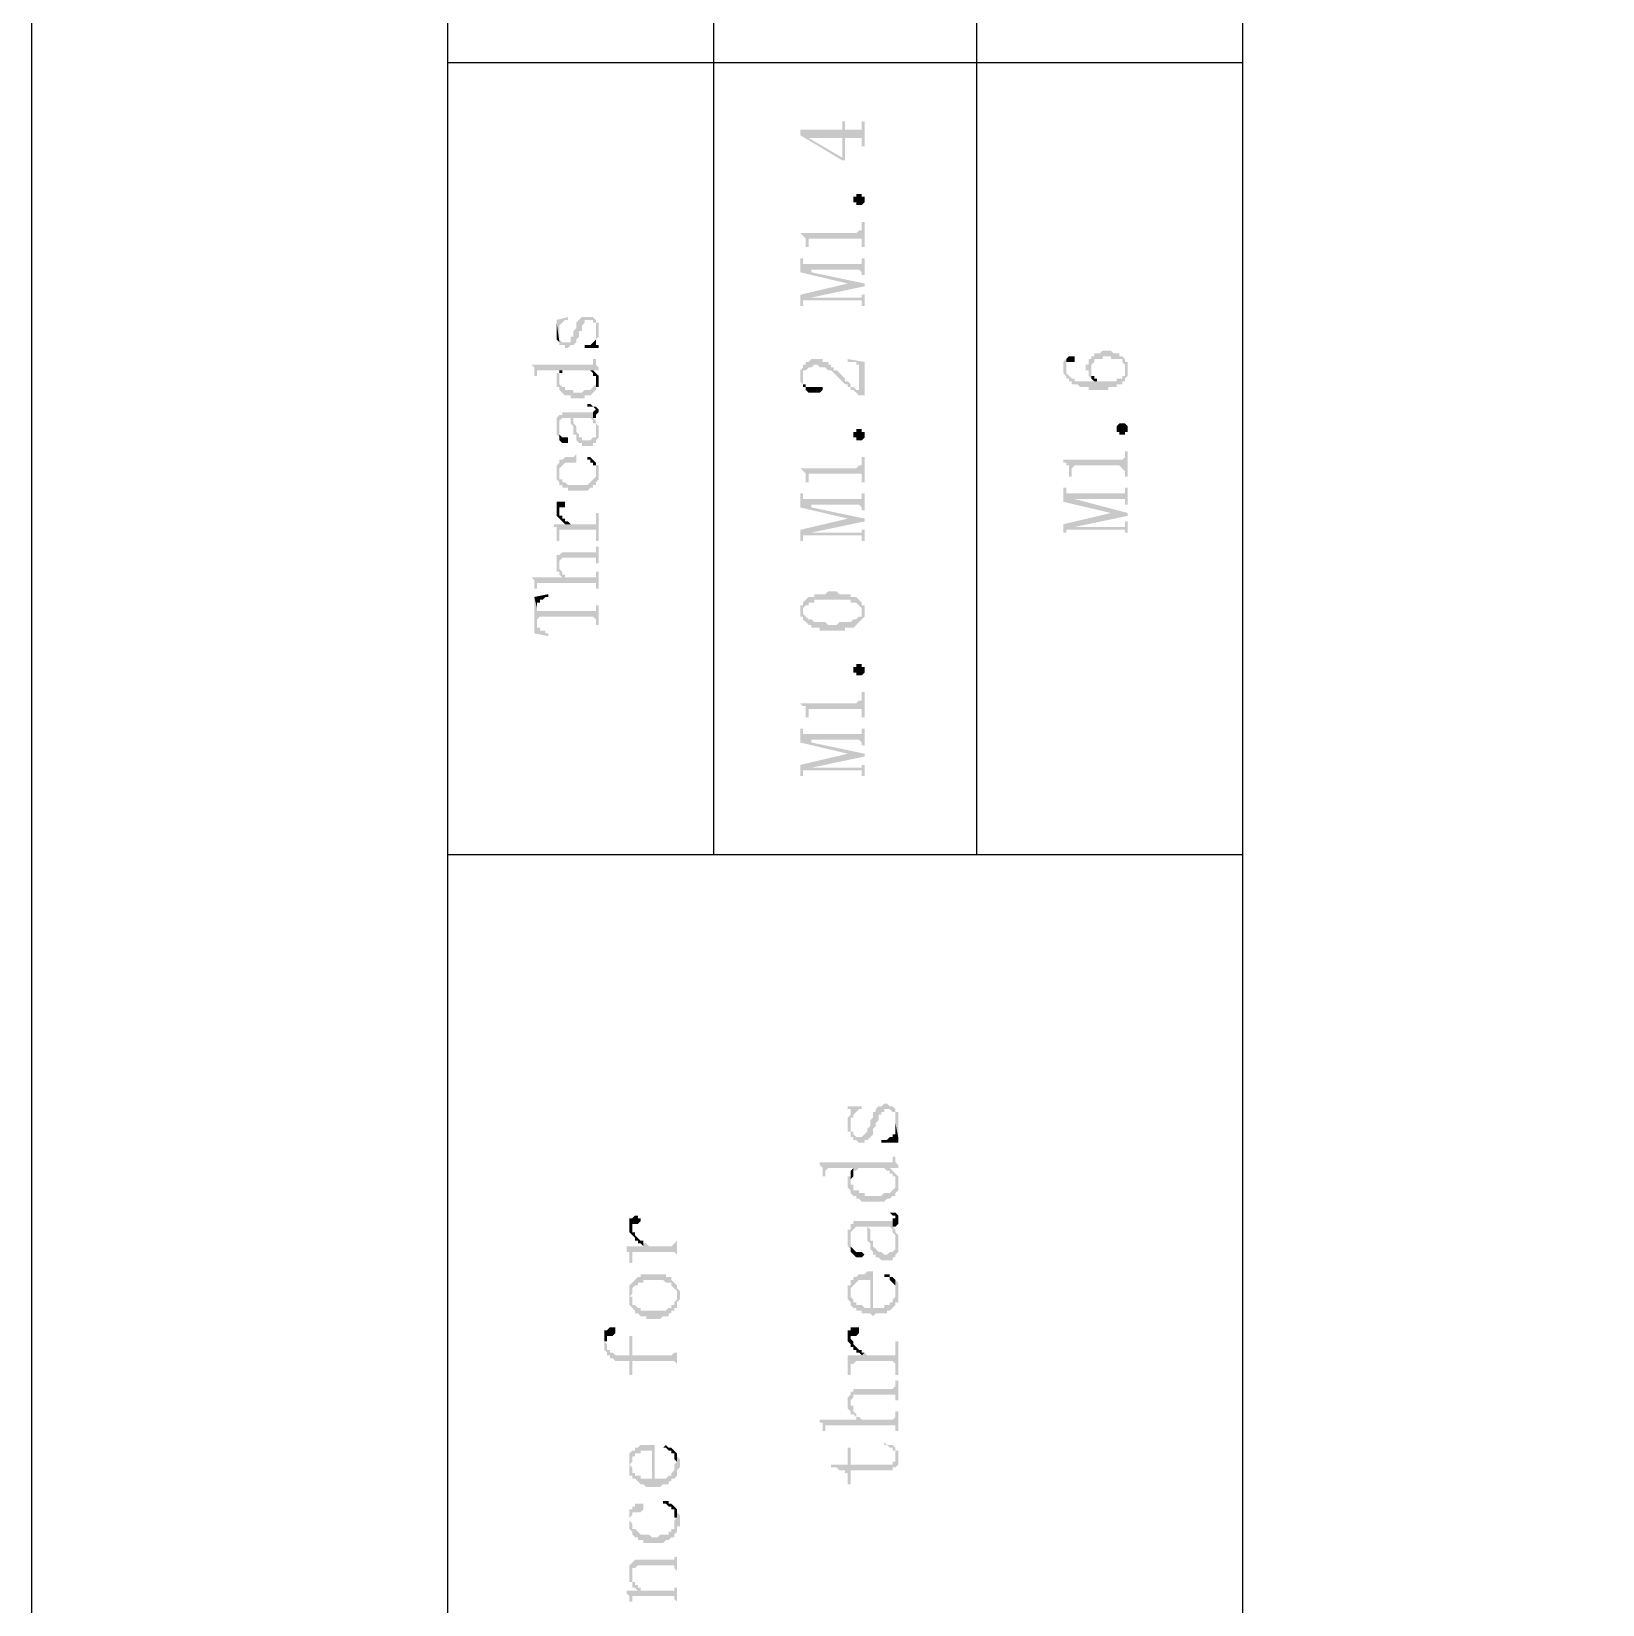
# Model space of a CAD drawing. Header units: millimetres. Extents: x 1167 to 2269, y 1197 to 1555.
# Drawn here: x 1849.13 to 1874.46, y 1393.71 to 1419.08 of the extents above; entities that cross this region are included whole.
import ezdxf

# ---------------------------------------------------------------- set-up
doc = ezdxf.new("R2010")
doc.units = ezdxf.units.MM

msp = doc.modelspace()

# ---------------------------------------------------------------- hatches: boundary and pattern name
at = {"transparency": 33554559}
for points in [[(1861.52622, 1417.49933), (1861.52622, 1417.40906), (1862.2032, 1417.00287), (1862.24834, 1417.00287), (1862.24834, 1417.36393), (1862.51913, 1417.36393), (1862.51913, 1417.22853), (1862.56426, 1417.22853), (1862.56426, 1417.63472), (1862.51913, 1417.63472), (1862.51913, 1417.54446), (1862.51913, 1417.49933), (1862.24834, 1417.49933), (1862.24834, 1417.63472), (1862.2032, 1417.63472), (1862.2032, 1417.048), (1861.66162, 1417.36393), (1861.66162, 1417.36393)], [(1861.52622, 1417.49933), (1861.66162, 1417.36393), (1862.2032, 1417.36393), (1862.2032, 1417.048), (1862.2032, 1417.49933)], [(1862.56426, 1416.37102), (1862.56426, 1416.32589), (1862.56426, 1416.32589), (1862.51913, 1416.28076), (1862.42887, 1416.28076), (1862.42887, 1416.32589), (1862.38373, 1416.32589), (1862.38373, 1416.37102), (1862.38373, 1416.41615), (1862.42887, 1416.41615), (1862.42887, 1416.46129), (1862.51913, 1416.46129), (1862.51913, 1416.41615), (1862.56426, 1416.41615), (1862.56426, 1416.37102)], [(1861.52622, 1415.82944), (1861.52622, 1415.82944), (1861.57135, 1415.7843), (1861.57135, 1415.7843), (1861.61649, 1415.73917), (1861.61649, 1415.69404), (1861.61649, 1415.60377), (1861.66162, 1415.60377), (1861.66162, 1415.73917), (1862.51913, 1415.73917), (1862.51913, 1415.69404), (1862.51913, 1415.60377), (1862.56426, 1415.60377), (1862.56426, 1416.00996), (1862.51913, 1416.00996), (1862.51913, 1415.9197), (1862.51913, 1415.87457), (1862.474, 1415.87457), (1862.42887, 1415.82944)], [(1861.52622, 1415.42325), (1861.52622, 1415.19759), (1862.29347, 1415.01706), (1862.29347, 1415.01706), (1862.56426, 1414.97192), (1862.56426, 1415.01706), (1861.70675, 1415.19759), (1861.70675, 1415.24272), (1861.61649, 1415.33298), (1861.57135, 1415.33298), (1861.57135, 1415.42325)], [(1861.61649, 1415.33298), (1861.70675, 1415.24272), (1862.474, 1415.24272), (1862.51913, 1415.19759), (1862.51913, 1415.15245), (1862.56426, 1415.15245), (1862.56426, 1415.42325), (1862.51913, 1415.42325), (1862.51913, 1415.37811), (1862.51913, 1415.33298), (1862.474, 1415.33298)], [(1861.52622, 1414.83653), (1861.52622, 1414.656), (1861.57135, 1414.656), (1861.57135, 1414.70113), (1861.57135, 1414.74626), (1861.61649, 1414.74626), (1861.70675, 1414.7914), (1862.56426, 1414.97192), (1862.29347, 1415.01706)], [(1861.61649, 1414.74626), (1862.51913, 1414.74626), (1862.51913, 1414.656), (1862.56426, 1414.656), (1862.56426, 1414.83653), (1862.51913, 1414.83653), (1862.51913, 1414.7914), (1861.70675, 1414.7914)], [(1857.59972, 1414.43034), (1857.59972, 1414.38521), (1857.64486, 1414.06928), (1857.64486, 1414.24981), (1857.64486, 1414.29494), (1857.64486, 1414.34007), (1857.68999, 1414.38521), (1857.68999, 1414.38521), (1857.73512, 1414.43034), (1857.78025, 1414.43034), (1857.78025, 1414.47547)], [(1857.64486, 1414.06928), (1857.64486, 1414.02415), (1857.73512, 1414.02415), (1857.73512, 1413.97902), (1857.78025, 1413.97902), (1857.82538, 1414.02415), (1857.87052, 1414.02415), (1857.91565, 1414.06928), (1857.91565, 1414.11441), (1857.91565, 1414.11441), (1857.96078, 1414.15955), (1857.96078, 1414.20468), (1857.96078, 1414.24981), (1858.00591, 1414.24981), (1858.00591, 1414.34007), (1858.00591, 1414.34007), (1858.05104, 1414.38521), (1858.05104, 1414.43034), (1858.18644, 1414.43034), (1858.18644, 1414.38521), (1858.23157, 1414.38521), (1858.23157, 1414.34007), (1858.23157, 1414.06928), (1858.23157, 1414.11441), (1858.27671, 1414.15955), (1858.27671, 1414.24981), (1858.27671, 1414.38521), (1858.23157, 1414.38521), (1858.23157, 1414.43034), (1858.23157, 1414.43034), (1858.18644, 1414.47547), (1858.00591, 1414.47547), (1857.96078, 1414.43034), (1857.96078, 1414.43034), (1857.91565, 1414.38521), (1857.91565, 1414.34007), (1857.91565, 1414.29494), (1857.87052, 1414.24981), (1857.87052, 1414.20468), (1857.87052, 1414.15955), (1857.82538, 1414.15955), (1857.82538, 1414.06928), (1857.68999, 1414.06928), (1857.64486, 1414.11441), (1857.64486, 1414.15955), (1857.64486, 1414.24981)], [(1857.59972, 1414.24981), (1857.59972, 1414.15955), (1857.59972, 1414.11441), (1857.64486, 1414.06928), (1857.59972, 1414.38521), (1857.59972, 1414.34007)], [(1858.05104, 1414.02415), (1858.05104, 1413.97902), (1858.27671, 1413.97902), (1858.27671, 1414.02415), (1858.23157, 1414.02415), (1858.23157, 1414.24981), (1858.23157, 1414.20468), (1858.23157, 1414.11441), (1858.23157, 1414.11441), (1858.18644, 1414.06928), (1858.18644, 1414.06928), (1858.14131, 1414.02415), (1858.09618, 1414.02415)], [(1857.19353, 1413.70822), (1857.19353, 1413.70822), (1857.23867, 1413.66309), (1857.23867, 1413.61796), (1857.23867, 1413.52769), (1857.2838, 1413.52769), (1857.2838, 1413.61796), (1857.68999, 1413.61796), (1857.68999, 1413.57283), (1857.68999, 1413.61796), (1858.27671, 1413.61796), (1858.27671, 1413.66309), (1858.27671, 1413.66309), (1858.23157, 1413.70822), (1858.23157, 1413.75336), (1858.23157, 1413.79849), (1858.18644, 1413.79849), (1858.18644, 1413.75336), (1858.18644, 1413.70822), (1858.14131, 1413.70822)], [(1861.52622, 1413.52769), (1861.52622, 1413.48256), (1861.52622, 1413.43743), (1861.57135, 1413.3923), (1861.57135, 1413.52769), (1861.57135, 1413.61796), (1861.61649, 1413.61796), (1861.66162, 1413.66309), (1861.70675, 1413.66309), (1861.75188, 1413.70822), (1861.79702, 1413.70822), (1861.84215, 1413.66309), (1861.93241, 1413.66309), (1861.97754, 1413.61796), (1862.02268, 1413.61796), (1862.06781, 1413.57283), (1862.06781, 1413.57283), (1862.11294, 1413.52769), (1862.11294, 1413.52769), (1862.15807, 1413.48256), (1862.15807, 1413.48256), (1862.2032, 1413.43743), (1862.2032, 1413.43743), (1862.24834, 1413.3923), (1862.29347, 1413.3923), (1862.29347, 1413.34717), (1862.3386, 1413.34717), (1862.3386, 1413.30203), (1862.38373, 1413.30203), (1862.42887, 1413.2569), (1862.42887, 1413.2569), (1862.474, 1413.21177), (1862.474, 1413.30203), (1862.42887, 1413.30203), (1862.38373, 1413.34717), (1862.3386, 1413.34717), (1862.3386, 1413.3923), (1862.3386, 1413.3923), (1862.29347, 1413.43743), (1862.24834, 1413.43743), (1862.24834, 1413.48256), (1862.24834, 1413.48256), (1862.2032, 1413.52769), (1862.2032, 1413.52769), (1862.15807, 1413.57283), (1862.15807, 1413.57283), (1862.11294, 1413.61796), (1862.06781, 1413.61796), (1862.06781, 1413.66309), (1862.02268, 1413.66309), (1862.02268, 1413.70822), (1861.97754, 1413.70822), (1861.97754, 1413.75336), (1861.88728, 1413.75336), (1861.88728, 1413.79849), (1861.70675, 1413.79849), (1861.66162, 1413.75336), (1861.61649, 1413.75336), (1861.61649, 1413.70822), (1861.57135, 1413.70822), (1861.57135, 1413.66309), (1861.57135, 1413.66309), (1861.52622, 1413.61796), (1861.52622, 1413.57283), (1861.52622, 1413.57283)], [(1862.29347, 1413.79849), (1862.29347, 1413.75336), (1862.42887, 1413.75336), (1862.42887, 1413.70822), (1862.474, 1413.70822), (1862.474, 1413.21177), (1862.56426, 1413.21177), (1862.56426, 1413.75336)], [(1865.76865, 1413.66309), (1865.76865, 1413.61796), (1865.76865, 1413.57283), (1865.81378, 1413.52769), (1865.81378, 1413.48256), (1865.85891, 1413.48256), (1865.85891, 1413.43743), (1865.90404, 1413.43743), (1865.90404, 1413.3923), (1865.99431, 1413.3923), (1866.03944, 1413.34717), (1866.17484, 1413.34717), (1866.17484, 1413.30203), (1866.49076, 1413.30203), (1866.49076, 1413.34717), (1866.62616, 1413.34717), (1866.62616, 1413.3923), (1866.71642, 1413.3923), (1866.71642, 1413.43743), (1866.76155, 1413.43743), (1866.76155, 1413.48256), (1866.76155, 1413.61796), (1866.76155, 1413.52769), (1866.71642, 1413.52769), (1866.71642, 1413.48256), (1866.62616, 1413.48256), (1866.62616, 1413.43743), (1865.94918, 1413.43743), (1865.94918, 1413.48256), (1865.90404, 1413.48256), (1865.85891, 1413.52769), (1865.85891, 1413.52769), (1865.81378, 1413.57283), (1865.81378, 1413.61796), (1865.81378, 1413.79849), (1865.76865, 1413.75336), (1865.76865, 1413.70822)], [(1865.81378, 1413.79849), (1865.81378, 1413.66309), (1865.81378, 1413.75336), (1865.94918, 1413.75336), (1865.94918, 1413.84362), (1865.85891, 1413.84362)], [(1866.1297, 1413.66309), (1866.1297, 1413.61796), (1866.17484, 1413.61796), (1866.17484, 1413.52769), (1866.17484, 1413.52769), (1866.21997, 1413.48256), (1866.21997, 1413.66309), (1866.21997, 1413.70822), (1866.21997, 1413.70822), (1866.2651, 1413.75336), (1866.2651, 1413.79849), (1866.4005, 1413.79849), (1866.4005, 1413.84362), (1866.53589, 1413.84362), (1866.53589, 1413.79849), (1866.71642, 1413.79849), (1866.71642, 1413.75336), (1866.71642, 1413.75336), (1866.76155, 1413.70822), (1866.76155, 1413.48256), (1866.80669, 1413.52769), (1866.80669, 1413.61796), (1866.80669, 1413.66309), (1866.80669, 1413.75336), (1866.76155, 1413.75336), (1866.76155, 1413.79849), (1866.76155, 1413.79849), (1866.71642, 1413.84362), (1866.67129, 1413.84362), (1866.67129, 1413.88875), (1866.58103, 1413.88875), (1866.53589, 1413.93388), (1866.4005, 1413.93388), (1866.35536, 1413.88875), (1866.2651, 1413.88875), (1866.2651, 1413.84362), (1866.21997, 1413.84362), (1866.21997, 1413.79849), (1866.17484, 1413.79849), (1866.17484, 1413.75336), (1866.17484, 1413.70822), (1866.1297, 1413.70822)], [(1857.59972, 1413.43743), (1857.59972, 1413.3923), (1857.59972, 1413.34717), (1857.64486, 1413.34717), (1857.64486, 1413.30203), (1857.64486, 1413.30203), (1857.68999, 1413.2569), (1857.68999, 1413.2569), (1857.73512, 1413.21177), (1857.82538, 1413.21177), (1857.82538, 1413.16664), (1858.05104, 1413.16664), (1858.05104, 1413.21177), (1858.14131, 1413.21177), (1858.18644, 1413.2569), (1858.18644, 1413.2569), (1858.23157, 1413.30203), (1858.23157, 1413.43743), (1858.23157, 1413.3923), (1858.23157, 1413.3923), (1858.18644, 1413.34717), (1858.18644, 1413.34717), (1858.14131, 1413.30203), (1858.05104, 1413.30203), (1858.00591, 1413.2569), (1857.87052, 1413.2569), (1857.87052, 1413.30203), (1857.73512, 1413.30203), (1857.73512, 1413.34717), (1857.68999, 1413.34717), (1857.64486, 1413.3923), (1857.64486, 1413.57283), (1857.59972, 1413.57283), (1857.59972, 1413.52769), (1857.59972, 1413.48256)], [(1857.64486, 1413.57283), (1857.64486, 1413.48256), (1857.64486, 1413.57283), (1857.68999, 1413.57283), (1857.68999, 1413.61796), (1857.64486, 1413.61796)], [(1858.14131, 1413.61796), (1858.18644, 1413.57283), (1858.18644, 1413.52769), (1858.23157, 1413.52769), (1858.23157, 1413.30203), (1858.23157, 1413.34717), (1858.27671, 1413.34717), (1858.27671, 1413.3923), (1858.27671, 1413.43743), (1858.27671, 1413.48256), (1858.27671, 1413.52769), (1858.23157, 1413.57283), (1858.23157, 1413.57283), (1858.18644, 1413.61796)], [(1861.57135, 1413.3923), (1861.57135, 1413.34717), (1861.61649, 1413.34717), (1861.61649, 1413.30203), (1861.61649, 1413.30203), (1861.66162, 1413.2569), (1861.84215, 1413.2569), (1861.88728, 1413.30203), (1861.88728, 1413.34717), (1861.61649, 1413.34717), (1861.61649, 1413.3923), (1861.57135, 1413.3923), (1861.57135, 1413.48256), (1861.57135, 1413.48256)], [(1866.21997, 1413.48256), (1866.21997, 1413.48256), (1866.2651, 1413.43743), (1866.31023, 1413.43743), (1866.31023, 1413.48256), (1866.2651, 1413.48256), (1866.2651, 1413.52769), (1866.21997, 1413.52769), (1866.21997, 1413.57283), (1866.21997, 1413.66309)], [(1857.59972, 1412.71532), (1857.59972, 1412.67018), (1857.59972, 1412.57992), (1857.59972, 1412.57992), (1857.64486, 1412.53479), (1857.64486, 1412.71532), (1857.64486, 1412.80558), (1857.64486, 1412.80558), (1857.68999, 1412.85071), (1857.82538, 1412.85071), (1857.82538, 1412.76045), (1857.87052, 1412.71532), (1857.87052, 1412.67018), (1857.87052, 1412.85071), (1858.14131, 1412.85071), (1858.18644, 1412.80558), (1858.18644, 1412.76045), (1858.23157, 1412.76045), (1858.23157, 1412.67018), (1858.23157, 1412.62505), (1858.23157, 1412.80558), (1858.23157, 1412.80558), (1858.18644, 1412.85071), (1858.18644, 1412.94098), (1857.68999, 1412.94098), (1857.68999, 1412.89584), (1857.64486, 1412.89584), (1857.59972, 1412.85071)], [(1858.09618, 1413.07637), (1858.09618, 1413.03124), (1858.18644, 1413.03124), (1858.23157, 1412.98611), (1858.23157, 1412.85071), (1858.23157, 1412.89584), (1858.23157, 1412.89584), (1858.27671, 1412.94098), (1858.27671, 1412.98611), (1858.23157, 1413.03124), (1858.18644, 1413.03124), (1858.14131, 1413.07637)], [(1858.18644, 1412.94098), (1858.18644, 1412.85071), (1858.23157, 1412.85071), (1858.23157, 1412.98611), (1858.23157, 1412.98611)], [(1857.64486, 1412.53479), (1857.64486, 1412.48965), (1857.64486, 1412.48965), (1857.68999, 1412.44452), (1857.78025, 1412.44452), (1857.78025, 1412.48965), (1857.78025, 1412.53479), (1857.68999, 1412.53479), (1857.64486, 1412.57992), (1857.64486, 1412.71532)], [(1857.87052, 1412.67018), (1857.87052, 1412.57992), (1857.91565, 1412.57992), (1857.91565, 1412.53479), (1857.91565, 1412.48965), (1857.91565, 1412.48965), (1857.96078, 1412.44452), (1858.00591, 1412.44452), (1858.00591, 1412.39939), (1858.18644, 1412.39939), (1858.18644, 1412.44452), (1858.23157, 1412.44452), (1858.23157, 1412.48965), (1858.23157, 1412.48965), (1858.27671, 1412.53479), (1858.27671, 1412.62505), (1858.27671, 1412.67018), (1858.27671, 1412.71532), (1858.23157, 1412.76045), (1858.23157, 1412.57992), (1858.23157, 1412.53479), (1858.18644, 1412.53479), (1858.14131, 1412.48965), (1858.00591, 1412.48965), (1858.00591, 1412.53479), (1857.96078, 1412.53479), (1857.96078, 1412.57992), (1857.96078, 1412.57992), (1857.91565, 1412.62505), (1857.91565, 1412.67018), (1857.91565, 1412.71532), (1857.87052, 1412.76045), (1857.87052, 1412.85071)], [(1866.80669, 1412.67018), (1866.80669, 1412.62505), (1866.76155, 1412.62505), (1866.76155, 1412.57992), (1866.67129, 1412.57992), (1866.67129, 1412.62505), (1866.62616, 1412.62505), (1866.62616, 1412.67018), (1866.62616, 1412.71532), (1866.62616, 1412.71532), (1866.67129, 1412.76045), (1866.76155, 1412.76045), (1866.80669, 1412.71532), (1866.80669, 1412.67018)], [(1862.56426, 1412.57992), (1862.56426, 1412.53479), (1862.56426, 1412.53479), (1862.51913, 1412.48965), (1862.42887, 1412.48965), (1862.42887, 1412.53479), (1862.38373, 1412.53479), (1862.38373, 1412.57992), (1862.38373, 1412.62505), (1862.42887, 1412.62505), (1862.42887, 1412.67018), (1862.51913, 1412.67018), (1862.51913, 1412.62505), (1862.56426, 1412.62505), (1862.56426, 1412.57992)], [(1857.59972, 1412.08347), (1857.64486, 1411.9932), (1857.64486, 1412.03833), (1857.64486, 1412.03833), (1857.68999, 1412.08347), (1857.68999, 1412.08347), (1857.73512, 1412.1286), (1857.91565, 1412.1286), (1857.91565, 1411.67728), (1858.09618, 1411.67728), (1858.14131, 1411.72241), (1858.18644, 1411.72241), (1858.18644, 1411.76754), (1858.23157, 1411.76754), (1858.23157, 1411.81267), (1858.23157, 1411.81267), (1858.27671, 1411.8578), (1858.27671, 1411.90294), (1858.27671, 1411.9932), (1858.27671, 1412.03833), (1858.27671, 1412.08347), (1858.23157, 1412.08347), (1858.23157, 1412.1286), (1858.23157, 1411.9932), (1858.23157, 1411.90294), (1858.23157, 1411.90294), (1858.18644, 1411.8578), (1858.18644, 1411.8578), (1858.14131, 1411.81267), (1858.14131, 1411.81267), (1858.09618, 1411.76754), (1857.91565, 1411.76754), (1857.91565, 1412.26399), (1857.91565, 1412.26399), (1857.87052, 1412.21886), (1857.73512, 1412.21886), (1857.68999, 1412.17373), (1857.64486, 1412.17373), (1857.64486, 1412.1286), (1857.64486, 1412.1286)], [(1858.09618, 1412.17373), (1858.14131, 1412.17373), (1858.14131, 1412.1286), (1858.18644, 1412.1286), (1858.18644, 1412.08347), (1858.23157, 1412.08347), (1858.23157, 1412.03833), (1858.23157, 1411.9932), (1858.23157, 1412.1286), (1858.23157, 1412.1286), (1858.18644, 1412.17373), (1858.18644, 1412.17373), (1858.14131, 1412.21886), (1858.09618, 1412.21886)], [(1861.52622, 1412.03833), (1861.52622, 1412.03833), (1861.57135, 1411.9932), (1861.57135, 1411.9932), (1861.61649, 1411.94807), (1861.61649, 1411.90294), (1861.61649, 1411.81267), (1861.66162, 1411.81267), (1861.66162, 1411.94807), (1862.51913, 1411.94807), (1862.51913, 1411.90294), (1862.51913, 1411.81267), (1862.56426, 1411.81267), (1862.56426, 1412.21886), (1862.51913, 1412.21886), (1862.51913, 1412.1286), (1862.51913, 1412.08347), (1862.474, 1412.08347), (1862.42887, 1412.03833)], [(1865.76865, 1412.17373), (1865.76865, 1412.1286), (1865.81378, 1412.1286), (1865.81378, 1412.08347), (1865.85891, 1412.08347), (1865.85891, 1412.03833), (1865.85891, 1411.90294), (1865.90404, 1411.90294), (1865.90404, 1412.03833), (1865.90404, 1412.03833), (1865.94918, 1412.08347), (1866.67129, 1412.08347), (1866.71642, 1412.03833), (1866.71642, 1412.03833), (1866.76155, 1411.9932), (1866.76155, 1411.90294), (1866.80669, 1411.90294), (1866.80669, 1412.30913), (1866.76155, 1412.30913), (1866.76155, 1412.21886), (1866.76155, 1412.21886), (1866.71642, 1412.17373), (1866.67129, 1412.17373)], [(1857.59972, 1411.94807), (1857.59972, 1411.8578), (1857.59972, 1411.8578), (1857.64486, 1411.81267), (1857.64486, 1411.76754), (1857.68999, 1411.76754), (1857.68999, 1411.72241), (1857.78025, 1411.72241), (1857.78025, 1411.67728), (1857.91565, 1411.67728), (1857.91565, 1411.76754), (1857.78025, 1411.76754), (1857.73512, 1411.81267), (1857.68999, 1411.81267), (1857.68999, 1411.8578), (1857.64486, 1411.8578), (1857.64486, 1411.90294), (1857.64486, 1411.9932), (1857.59972, 1412.08347), (1857.59972, 1412.03833), (1857.59972, 1411.9932)], [(1865.76865, 1411.72241), (1865.76865, 1411.49675), (1866.53589, 1411.31622), (1866.53589, 1411.31622), (1866.80669, 1411.27109), (1866.80669, 1411.31622), (1865.94918, 1411.54188), (1865.94918, 1411.54188), (1865.85891, 1411.63214), (1865.81378, 1411.63214), (1865.81378, 1411.67728), (1865.81378, 1411.72241)], [(1865.85891, 1411.63214), (1865.94918, 1411.54188), (1866.76155, 1411.54188), (1866.76155, 1411.49675), (1866.76155, 1411.45161), (1866.80669, 1411.45161), (1866.80669, 1411.72241), (1866.76155, 1411.72241), (1866.76155, 1411.67728), (1866.76155, 1411.63214), (1866.71642, 1411.63214)], [(1857.59972, 1411.40648), (1857.59972, 1411.31622), (1857.59972, 1411.27109), (1857.64486, 1411.22595), (1857.64486, 1411.36135), (1857.64486, 1411.40648), (1857.73512, 1411.40648), (1857.73512, 1411.45161), (1857.73512, 1411.49675), (1857.59972, 1411.49675), (1857.59972, 1411.45161)], [(1861.52622, 1411.63214), (1861.52622, 1411.40648), (1862.29347, 1411.22595), (1862.29347, 1411.22595), (1862.56426, 1411.18082), (1862.56426, 1411.22595), (1861.70675, 1411.40648), (1861.70675, 1411.45161), (1861.61649, 1411.54188), (1861.57135, 1411.54188), (1861.57135, 1411.63214)], [(1861.61649, 1411.54188), (1861.70675, 1411.45161), (1862.474, 1411.45161), (1862.51913, 1411.40648), (1862.51913, 1411.36135), (1862.56426, 1411.36135), (1862.56426, 1411.63214), (1862.51913, 1411.63214), (1862.51913, 1411.58701), (1862.51913, 1411.54188), (1862.474, 1411.54188)], [(1857.55459, 1411.13569), (1857.55459, 1411.09056), (1857.59972, 1411.09056), (1857.59972, 1411.00029), (1857.59972, 1410.95516), (1857.59972, 1410.8649), (1857.64486, 1410.8649), (1857.64486, 1411.00029), (1857.64486, 1411.04543), (1858.23157, 1411.04543), (1858.23157, 1411.00029), (1858.23157, 1410.8649), (1858.27671, 1410.8649), (1858.27671, 1411.31622), (1858.23157, 1411.31622), (1858.23157, 1411.18082), (1858.23157, 1411.13569), (1857.78025, 1411.13569)], [(1857.64486, 1411.22595), (1857.64486, 1411.22595), (1857.68999, 1411.18082), (1857.68999, 1411.18082), (1857.73512, 1411.13569), (1857.82538, 1411.13569), (1857.78025, 1411.18082), (1857.73512, 1411.18082), (1857.73512, 1411.22595), (1857.68999, 1411.22595), (1857.68999, 1411.27109), (1857.64486, 1411.27109), (1857.64486, 1411.31622), (1857.64486, 1411.36135)], [(1861.52622, 1411.04543), (1861.52622, 1410.8649), (1861.57135, 1410.8649), (1861.57135, 1410.91003), (1861.57135, 1410.95516), (1861.61649, 1410.95516), (1861.70675, 1411.00029), (1862.56426, 1411.18082), (1862.29347, 1411.22595)], [(1865.76865, 1411.13569), (1865.76865, 1411.00029), (1865.81378, 1411.00029), (1865.81378, 1411.04543), (1865.85891, 1411.04543), (1865.94918, 1411.09056), (1866.80669, 1411.27109), (1866.53589, 1411.31622)], [(1865.85891, 1411.04543), (1866.76155, 1411.04543), (1866.76155, 1411.00029), (1866.80669, 1411.00029), (1866.80669, 1411.18082), (1866.76155, 1411.18082), (1866.76155, 1411.13569), (1866.76155, 1411.09056), (1865.94918, 1411.09056)], [(1861.61649, 1410.95516), (1862.51913, 1410.95516), (1862.51913, 1410.8649), (1862.56426, 1410.8649), (1862.56426, 1411.04543), (1862.51913, 1411.04543), (1862.51913, 1411.00029), (1861.70675, 1411.00029)], [(1857.64486, 1410.63924), (1857.64486, 1410.50384), (1857.64486, 1410.54897), (1857.68999, 1410.5941), (1858.23157, 1410.5941), (1858.23157, 1410.50384), (1858.27671, 1410.50384), (1858.27671, 1410.77463), (1858.23157, 1410.77463), (1858.23157, 1410.7295), (1858.23157, 1410.68437), (1857.68999, 1410.68437)], [(1857.59972, 1410.50384), (1857.59972, 1410.45871), (1857.59972, 1410.36844), (1857.64486, 1410.36844), (1857.64486, 1410.32331), (1857.64486, 1410.32331), (1857.68999, 1410.27818), (1857.68999, 1410.27818), (1857.73512, 1410.32331), (1857.68999, 1410.32331), (1857.68999, 1410.36844), (1857.68999, 1410.36844), (1857.64486, 1410.41357), (1857.64486, 1410.63924), (1857.59972, 1410.63924), (1857.59972, 1410.54897), (1857.59972, 1410.54897)], [(1857.19353, 1410.27818), (1857.19353, 1410.27818), (1857.23867, 1410.23305), (1857.23867, 1410.18791), (1857.23867, 1410.09765), (1857.2838, 1410.09765), (1857.2838, 1410.14278), (1857.2838, 1410.18791), (1858.23157, 1410.18791), (1858.23157, 1410.09765), (1858.27671, 1410.09765), (1858.27671, 1410.36844), (1858.23157, 1410.36844), (1858.23157, 1410.32331), (1858.23157, 1410.27818), (1857.73512, 1410.27818), (1857.73512, 1410.32331), (1857.68999, 1410.27818)], [(1857.23867, 1409.96225), (1857.2838, 1409.78172), (1857.2838, 1409.87199), (1857.32893, 1409.87199), (1857.32893, 1409.91712), (1857.37406, 1409.91712), (1857.41919, 1409.96225), (1857.46433, 1409.96225), (1857.46433, 1410.00739)], [(1857.23867, 1409.96225), (1857.23867, 1409.37553), (1857.46433, 1409.3304), (1857.46433, 1409.37553), (1857.41919, 1409.37553), (1857.41919, 1409.42067), (1857.32893, 1409.42067), (1857.32893, 1409.4658), (1857.2838, 1409.4658), (1857.2838, 1409.55606), (1857.2838, 1409.78172)], [(1861.52622, 1409.73659), (1861.52622, 1409.64633), (1861.57135, 1409.64633), (1861.57135, 1409.6012), (1861.57135, 1409.73659), (1861.57135, 1409.78172), (1861.57135, 1409.78172), (1861.61649, 1409.82686), (1861.66162, 1409.82686), (1861.66162, 1409.87199), (1861.75188, 1409.87199), (1861.75188, 1409.91712), (1862.3386, 1409.91712), (1862.3386, 1409.87199), (1862.42887, 1409.87199), (1862.474, 1409.82686), (1862.474, 1409.82686), (1862.51913, 1409.78172), (1862.51913, 1409.73659), (1862.51913, 1409.87199), (1862.51913, 1409.87199), (1862.474, 1409.91712), (1862.474, 1409.91712), (1862.42887, 1409.96225), (1862.3386, 1409.96225), (1862.3386, 1410.00739), (1862.15807, 1410.00739), (1862.11294, 1410.05252), (1861.97754, 1410.05252), (1861.93241, 1410.00739), (1861.75188, 1410.00739), (1861.75188, 1409.96225), (1861.66162, 1409.96225), (1861.61649, 1409.91712), (1861.61649, 1409.91712), (1861.57135, 1409.87199), (1861.57135, 1409.82686), (1861.52622, 1409.82686)], [(1857.2838, 1409.78172), (1857.2838, 1409.55606), (1857.2838, 1409.6012), (1857.2838, 1409.6012), (1857.32893, 1409.64633), (1858.18644, 1409.64633), (1858.23157, 1409.6012), (1858.23157, 1409.51093), (1858.27671, 1409.51093), (1858.27671, 1409.82686), (1858.23157, 1409.82686), (1858.23157, 1409.78172), (1858.23157, 1409.73659), (1857.2838, 1409.73659)], [(1861.57135, 1409.6012), (1861.61649, 1409.55606), (1861.61649, 1409.55606), (1861.66162, 1409.51093), (1861.70675, 1409.51093), (1861.70675, 1409.4658), (1861.84215, 1409.4658), (1861.84215, 1409.42067), (1862.24834, 1409.42067), (1862.24834, 1409.4658), (1862.38373, 1409.4658), (1862.42887, 1409.51093), (1862.42887, 1409.51093), (1862.474, 1409.55606), (1862.474, 1409.55606), (1862.51913, 1409.6012), (1862.51913, 1409.6012), (1862.56426, 1409.64633), (1862.56426, 1409.69146), (1862.56426, 1409.73659), (1862.56426, 1409.78172), (1862.56426, 1409.82686), (1862.51913, 1409.82686), (1862.51913, 1409.87199), (1862.51913, 1409.69146), (1862.51913, 1409.64633), (1862.474, 1409.64633), (1862.42887, 1409.6012), (1862.38373, 1409.6012), (1862.3386, 1409.55606), (1862.15807, 1409.55606), (1862.11294, 1409.51093), (1861.97754, 1409.51093), (1861.93241, 1409.55606), (1861.75188, 1409.55606), (1861.70675, 1409.6012), (1861.66162, 1409.6012), (1861.61649, 1409.64633), (1861.61649, 1409.64633), (1861.57135, 1409.69146), (1861.57135, 1409.73659)], [(1862.56426, 1408.78882), (1862.56426, 1408.74368), (1862.56426, 1408.74368), (1862.51913, 1408.69855), (1862.42887, 1408.69855), (1862.42887, 1408.74368), (1862.38373, 1408.74368), (1862.38373, 1408.78882), (1862.38373, 1408.83395), (1862.42887, 1408.83395), (1862.42887, 1408.87908), (1862.51913, 1408.87908), (1862.51913, 1408.83395), (1862.56426, 1408.83395), (1862.56426, 1408.78882)], [(1861.52622, 1408.24723), (1861.52622, 1408.24723), (1861.57135, 1408.2021), (1861.61649, 1408.2021), (1861.61649, 1408.15697), (1861.61649, 1408.11183), (1861.61649, 1408.02157), (1861.66162, 1408.02157), (1861.66162, 1408.15697), (1862.51913, 1408.15697), (1862.51913, 1408.11183), (1862.51913, 1408.02157), (1862.56426, 1408.02157), (1862.56426, 1408.42776), (1862.51913, 1408.42776), (1862.51913, 1408.33749), (1862.51913, 1408.29236), (1862.474, 1408.29236), (1862.42887, 1408.24723)], [(1861.52622, 1407.84104), (1861.52622, 1407.61538), (1862.29347, 1407.43485), (1862.29347, 1407.43485), (1862.56426, 1407.38972), (1862.56426, 1407.43485), (1861.70675, 1407.61538), (1861.70675, 1407.66051), (1861.61649, 1407.75078), (1861.57135, 1407.75078), (1861.57135, 1407.84104)], [(1861.61649, 1407.75078), (1861.70675, 1407.66051), (1862.474, 1407.66051), (1862.51913, 1407.61538), (1862.51913, 1407.57025), (1862.56426, 1407.57025), (1862.56426, 1407.84104), (1862.51913, 1407.84104), (1862.51913, 1407.79591), (1862.51913, 1407.75078), (1862.474, 1407.75078)], [(1861.52622, 1407.25432), (1861.52622, 1407.07379), (1861.57135, 1407.07379), (1861.57135, 1407.11893), (1861.57135, 1407.16406), (1861.61649, 1407.16406), (1861.70675, 1407.20919), (1862.56426, 1407.38972), (1862.29347, 1407.43485)], [(1861.61649, 1407.16406), (1862.51913, 1407.16406), (1862.51913, 1407.07379), (1862.56426, 1407.07379), (1862.56426, 1407.25432), (1862.51913, 1407.25432), (1862.51913, 1407.20919), (1861.70675, 1407.20919)], [(1862.3386, 1401.29688), (1862.3386, 1401.25174), (1862.38373, 1401.25174), (1862.38373, 1401.20661), (1862.42887, 1401.20661), (1862.474, 1401.16148), (1862.56426, 1401.16148), (1862.56426, 1401.20661), (1862.60939, 1401.20661), (1862.65453, 1401.25174), (1862.65453, 1401.25174), (1862.69966, 1401.29688), (1862.69966, 1401.38714), (1862.74479, 1401.43227), (1862.74479, 1401.4774), (1862.78992, 1401.52254), (1862.78992, 1401.6128), (1862.83506, 1401.6128), (1862.83506, 1401.65793), (1862.88019, 1401.65793), (1862.88019, 1401.70307), (1862.97045, 1401.70307), (1863.01558, 1401.65793), (1863.06072, 1401.65793), (1863.06072, 1401.6128), (1863.06072, 1401.4774), (1863.10585, 1401.25174), (1863.10585, 1401.29688), (1863.10585, 1401.38714), (1863.10585, 1401.56767), (1863.10585, 1401.65793), (1863.06072, 1401.65793), (1863.06072, 1401.70307), (1863.06072, 1401.70307), (1863.01558, 1401.7482), (1862.97045, 1401.7482), (1862.92532, 1401.79333), (1862.88019, 1401.79333), (1862.83506, 1401.7482), (1862.78992, 1401.7482), (1862.74479, 1401.70307), (1862.74479, 1401.65793), (1862.69966, 1401.65793), (1862.69966, 1401.56767), (1862.65453, 1401.52254), (1862.65453, 1401.43227), (1862.60939, 1401.38714), (1862.60939, 1401.34201), (1862.56426, 1401.29688), (1862.56426, 1401.29688), (1862.51913, 1401.25174), (1862.42887, 1401.25174), (1862.38373, 1401.29688), (1862.38373, 1401.34201), (1862.3386, 1401.34201), (1862.3386, 1401.4774)], [(1862.29347, 1401.7482), (1862.29347, 1401.70307), (1862.3386, 1401.70307), (1862.3386, 1401.29688), (1862.3386, 1401.4774), (1862.3386, 1401.56767), (1862.38373, 1401.56767), (1862.38373, 1401.6128), (1862.42887, 1401.65793), (1862.42887, 1401.65793), (1862.474, 1401.70307), (1862.51913, 1401.70307), (1862.51913, 1401.7482)], [(1862.29347, 1401.4774), (1862.29347, 1401.34201), (1862.3386, 1401.34201), (1862.3386, 1401.29688), (1862.3386, 1401.65793), (1862.3386, 1401.6128), (1862.29347, 1401.56767)], [(1862.83506, 1401.20661), (1862.83506, 1401.16148), (1863.10585, 1401.16148), (1863.10585, 1401.20661), (1863.10585, 1401.25174), (1863.10585, 1401.25174), (1863.06072, 1401.4774), (1863.06072, 1401.38714), (1863.06072, 1401.29688), (1863.01558, 1401.29688), (1863.01558, 1401.25174), (1862.97045, 1401.25174), (1862.92532, 1401.20661), (1862.88019, 1401.20661)], [(1861.84215, 1400.84555), (1861.84215, 1400.80042), (1861.88728, 1400.75529), (1861.88728, 1400.61989), (1861.93241, 1400.61989), (1861.93241, 1400.71016), (1861.93241, 1400.71016), (1861.97754, 1400.75529), (1862.38373, 1400.75529), (1862.38373, 1400.71016), (1862.42887, 1400.71016), (1862.474, 1400.75529), (1862.88019, 1400.75529), (1862.92532, 1400.71016), (1862.97045, 1400.71016), (1862.97045, 1400.75529), (1863.10585, 1400.75529), (1863.10585, 1400.80042), (1863.06072, 1400.84555), (1863.06072, 1400.93582), (1863.01558, 1400.93582), (1863.01558, 1400.89069), (1863.01558, 1400.84555), (1862.97045, 1400.84555)], [(1862.3386, 1400.66503), (1862.3386, 1400.52963), (1862.3386, 1400.57476), (1862.38373, 1400.61989), (1862.38373, 1400.66503), (1862.38373, 1400.75529), (1862.38373, 1400.75529), (1862.3386, 1400.71016)], [(1862.97045, 1400.71016), (1862.97045, 1400.66503), (1863.01558, 1400.66503), (1863.01558, 1400.61989), (1863.06072, 1400.61989), (1863.06072, 1400.3491), (1863.10585, 1400.39423), (1863.10585, 1400.52963), (1863.10585, 1400.57476), (1863.10585, 1400.61989), (1863.06072, 1400.66503), (1863.06072, 1400.66503), (1863.01558, 1400.71016), (1863.01558, 1400.71016), (1862.97045, 1400.75529)], [(1862.29347, 1400.52963), (1862.29347, 1400.43936), (1862.3386, 1400.39423), (1862.3386, 1400.3491), (1862.38373, 1400.30397), (1862.42887, 1400.30397), (1862.42887, 1400.25884), (1862.474, 1400.25884), (1862.51913, 1400.2137), (1862.88019, 1400.2137), (1862.92532, 1400.25884), (1862.97045, 1400.25884), (1863.01558, 1400.30397), (1863.06072, 1400.30397), (1863.06072, 1400.52963), (1863.06072, 1400.43936), (1863.01558, 1400.39423), (1863.01558, 1400.39423), (1862.97045, 1400.3491), (1862.88019, 1400.3491), (1862.83506, 1400.30397), (1862.56426, 1400.30397), (1862.56426, 1400.3491), (1862.474, 1400.3491), (1862.474, 1400.39423), (1862.38373, 1400.39423), (1862.38373, 1400.4845), (1862.3386, 1400.4845), (1862.3386, 1400.66503), (1862.3386, 1400.61989), (1862.29347, 1400.61989), (1862.29347, 1400.57476)], [(1862.92532, 1400.03318), (1862.97045, 1400.03318), (1863.01558, 1399.98804), (1863.06072, 1399.98804), (1863.06072, 1399.80751), (1863.10585, 1399.85265), (1863.10585, 1399.94291), (1863.10585, 1399.98804), (1863.06072, 1400.03318), (1862.97045, 1400.03318)], [(1858.77316, 1399.80751), (1858.77316, 1399.71725), (1858.77316, 1399.71725), (1858.81829, 1399.67212), (1858.81829, 1399.80751), (1858.81829, 1399.85265), (1858.90856, 1399.85265), (1858.95369, 1399.89778), (1858.95369, 1399.94291), (1858.90856, 1399.94291), (1858.90856, 1399.98804), (1858.86342, 1399.98804), (1858.81829, 1399.94291), (1858.77316, 1399.94291), (1858.77316, 1399.85265)], [(1858.81829, 1399.67212), (1858.81829, 1399.67212), (1858.86342, 1399.62699), (1858.86342, 1399.58185), (1858.90856, 1399.58185), (1858.90856, 1399.53672), (1858.95369, 1399.53672), (1858.99882, 1399.49159), (1858.99882, 1399.58185), (1858.95369, 1399.58185), (1858.90856, 1399.62699), (1858.90856, 1399.62699), (1858.86342, 1399.67212), (1858.86342, 1399.71725), (1858.81829, 1399.71725), (1858.81829, 1399.80751)], [(1862.29347, 1399.62699), (1862.29347, 1399.58185), (1862.29347, 1399.49159), (1862.3386, 1399.44646), (1862.3386, 1399.40132), (1862.3386, 1399.62699), (1862.3386, 1399.71725), (1862.38373, 1399.76238), (1862.38373, 1399.76238), (1862.42887, 1399.80751), (1862.60939, 1399.80751), (1862.60939, 1399.58185), (1862.60939, 1399.80751), (1862.97045, 1399.80751), (1863.01558, 1399.76238), (1863.01558, 1399.71725), (1863.01558, 1399.71725), (1863.06072, 1399.67212), (1863.06072, 1399.62699), (1863.06072, 1399.53672), (1863.06072, 1399.71725), (1863.06072, 1399.76238), (1863.01558, 1399.80751), (1863.01558, 1399.89778), (1862.38373, 1399.89778), (1862.38373, 1399.85265), (1862.3386, 1399.85265), (1862.3386, 1399.76238), (1862.29347, 1399.76238), (1862.29347, 1399.67212)], [(1862.60939, 1399.58185), (1862.65453, 1399.53672), (1862.65453, 1399.44646), (1862.65453, 1399.44646), (1862.69966, 1399.40132), (1862.69966, 1399.35619), (1862.74479, 1399.35619), (1862.74479, 1399.31106), (1862.78992, 1399.31106), (1862.83506, 1399.26593), (1863.01558, 1399.26593), (1863.01558, 1399.31106), (1863.06072, 1399.31106), (1863.06072, 1399.35619), (1863.10585, 1399.40132), (1863.10585, 1399.53672), (1863.10585, 1399.62699), (1863.10585, 1399.67212), (1863.10585, 1399.67212), (1863.06072, 1399.71725), (1863.06072, 1399.44646), (1863.06072, 1399.44646), (1863.01558, 1399.40132), (1862.97045, 1399.40132), (1862.92532, 1399.35619), (1862.88019, 1399.35619), (1862.83506, 1399.40132), (1862.78992, 1399.40132), (1862.74479, 1399.44646), (1862.74479, 1399.44646), (1862.69966, 1399.49159), (1862.69966, 1399.58185), (1862.65453, 1399.58185), (1862.65453, 1399.76238), (1862.60939, 1399.80751)], [(1863.01558, 1399.89778), (1863.01558, 1399.80751), (1863.06072, 1399.80751), (1863.06072, 1399.94291), (1863.01558, 1399.94291)], [(1858.72803, 1399.49159), (1858.72803, 1399.40132), (1858.77316, 1399.40132), (1858.77316, 1399.31106), (1858.77316, 1399.2208), (1858.81829, 1399.2208), (1858.81829, 1399.35619), (1858.81829, 1399.40132), (1859.49527, 1399.40132), (1859.54041, 1399.35619), (1859.54041, 1399.2208), (1859.54041, 1399.71725), (1859.54041, 1399.58185), (1859.54041, 1399.58185), (1859.49527, 1399.53672), (1859.49527, 1399.53672), (1859.45014, 1399.49159), (1859.08908, 1399.49159), (1859.04395, 1399.53672), (1858.99882, 1399.53672), (1858.99882, 1399.49159)], [(1862.3386, 1399.40132), (1862.3386, 1399.40132), (1862.38373, 1399.35619), (1862.38373, 1399.35619), (1862.42887, 1399.31106), (1862.51913, 1399.31106), (1862.56426, 1399.35619), (1862.51913, 1399.40132), (1862.42887, 1399.40132), (1862.38373, 1399.44646), (1862.38373, 1399.44646), (1862.3386, 1399.49159), (1862.3386, 1399.62699)], [(1858.77316, 1398.85974), (1858.77316, 1398.67921), (1858.77316, 1398.67921), (1858.81829, 1398.72434), (1858.81829, 1398.76947), (1858.81829, 1398.81461), (1858.86342, 1398.85974), (1858.90856, 1398.85974), (1858.90856, 1398.90487), (1858.99882, 1398.90487), (1858.99882, 1398.95), (1859.31475, 1398.95), (1859.35988, 1398.90487), (1859.45014, 1398.90487), (1859.45014, 1398.85974), (1859.45014, 1398.85974), (1859.49527, 1398.81461), (1859.49527, 1398.81461), (1859.54041, 1398.76947), (1859.54041, 1398.49868), (1859.54041, 1398.58895), (1859.58554, 1398.63408), (1859.58554, 1398.72434), (1859.58554, 1398.76947), (1859.54041, 1398.81461), (1859.54041, 1398.85974), (1859.54041, 1398.85974), (1859.49527, 1398.90487), (1859.49527, 1398.90487), (1859.45014, 1398.95), (1859.45014, 1398.99514), (1859.35988, 1398.99514), (1859.35988, 1399.04027), (1858.95369, 1399.04027), (1858.95369, 1398.99514), (1858.90856, 1398.99514), (1858.86342, 1398.95), (1858.86342, 1398.95), (1858.81829, 1398.90487), (1858.81829, 1398.90487)], [(1862.3386, 1398.85974), (1862.3386, 1398.76947), (1862.3386, 1398.81461), (1862.3386, 1398.81461), (1862.38373, 1398.85974), (1862.38373, 1398.85974), (1862.42887, 1398.90487), (1862.42887, 1398.90487), (1862.474, 1398.95), (1862.65453, 1398.95), (1862.65453, 1398.40842), (1862.69966, 1398.36328), (1862.69966, 1398.36328), (1862.74479, 1398.40842), (1862.92532, 1398.40842), (1862.92532, 1398.45355), (1862.97045, 1398.45355), (1863.01558, 1398.49868), (1863.01558, 1398.49868), (1863.06072, 1398.54381), (1863.06072, 1398.58895), (1863.10585, 1398.58895), (1863.10585, 1398.76947), (1863.10585, 1398.85974), (1863.10585, 1398.90487), (1863.06072, 1398.95), (1863.06072, 1398.76947), (1863.06072, 1398.67921), (1863.06072, 1398.67921), (1863.01558, 1398.63408), (1863.01558, 1398.58895), (1862.97045, 1398.58895), (1862.97045, 1398.54381), (1862.88019, 1398.54381), (1862.88019, 1398.49868), (1862.69966, 1398.49868), (1862.69966, 1399.0854), (1862.60939, 1399.0854), (1862.56426, 1399.04027), (1862.474, 1399.04027), (1862.42887, 1398.99514), (1862.38373, 1398.99514), (1862.38373, 1398.95), (1862.3386, 1398.95), (1862.3386, 1398.90487)], [(1862.88019, 1399.04027), (1862.88019, 1398.99514), (1862.97045, 1398.99514), (1862.97045, 1398.95), (1863.01558, 1398.90487), (1863.01558, 1398.90487), (1863.06072, 1398.85974), (1863.06072, 1398.76947), (1863.06072, 1398.95), (1863.06072, 1398.95), (1863.01558, 1398.99514), (1862.97045, 1398.99514), (1862.97045, 1399.04027)], [(1858.77316, 1398.67921), (1858.77316, 1398.54381), (1858.77316, 1398.54381), (1858.81829, 1398.49868), (1858.81829, 1398.49868), (1858.86342, 1398.45355), (1858.86342, 1398.40842), (1858.90856, 1398.40842), (1858.95369, 1398.36328), (1859.04395, 1398.36328), (1859.04395, 1398.31815), (1859.26961, 1398.31815), (1859.31475, 1398.36328), (1859.40501, 1398.36328), (1859.40501, 1398.40842), (1859.45014, 1398.40842), (1859.45014, 1398.45355), (1859.49527, 1398.45355), (1859.49527, 1398.49868), (1859.54041, 1398.49868), (1859.54041, 1398.67921), (1859.54041, 1398.63408), (1859.49527, 1398.58895), (1859.49527, 1398.54381), (1859.45014, 1398.54381), (1859.45014, 1398.49868), (1859.40501, 1398.49868), (1859.35988, 1398.45355), (1858.95369, 1398.45355), (1858.95369, 1398.49868), (1858.90856, 1398.49868), (1858.86342, 1398.54381), (1858.81829, 1398.54381), (1858.81829, 1398.67921), (1858.77316, 1398.67921), (1858.77316, 1398.85974), (1858.77316, 1398.81461), (1858.77316, 1398.72434)], [(1862.29347, 1398.72434), (1862.29347, 1398.63408), (1862.3386, 1398.58895), (1862.3386, 1398.54381), (1862.38373, 1398.49868), (1862.42887, 1398.49868), (1862.42887, 1398.45355), (1862.51913, 1398.45355), (1862.51913, 1398.40842), (1862.65453, 1398.40842), (1862.65453, 1398.49868), (1862.56426, 1398.49868), (1862.51913, 1398.54381), (1862.42887, 1398.54381), (1862.42887, 1398.58895), (1862.38373, 1398.58895), (1862.38373, 1398.63408), (1862.38373, 1398.63408), (1862.3386, 1398.67921), (1862.3386, 1398.85974), (1862.29347, 1398.85974), (1862.29347, 1398.76947)], [(1858.36697, 1398.13762), (1858.36697, 1397.9571), (1858.4121, 1397.9571), (1858.4121, 1398.04736), (1858.50237, 1398.04736), (1858.5475, 1398.09249), (1858.5475, 1398.18276), (1858.45723, 1398.18276), (1858.4121, 1398.13762)], [(1858.36697, 1397.9571), (1858.36697, 1397.8217), (1858.36697, 1397.8217), (1858.4121, 1397.77657), (1858.4121, 1397.73143), (1858.45723, 1397.73143), (1858.45723, 1397.6863), (1858.50237, 1397.6863), (1858.5475, 1397.64117), (1858.77316, 1397.64117), (1858.77316, 1397.41551), (1858.81829, 1397.41551), (1858.81829, 1397.64117), (1859.49527, 1397.64117), (1859.54041, 1397.59604), (1859.54041, 1397.46064), (1859.54041, 1398.00223), (1859.54041, 1397.77657), (1859.49527, 1397.77657), (1859.45014, 1397.73143), (1858.81829, 1397.73143), (1858.81829, 1398.04736), (1858.77316, 1398.04736), (1858.77316, 1397.73143), (1858.5475, 1397.73143), (1858.50237, 1397.77657), (1858.45723, 1397.77657), (1858.45723, 1397.8217), (1858.4121, 1397.8217), (1858.4121, 1397.91196), (1858.36697, 1397.9571), (1858.36697, 1398.13762), (1858.36697, 1398.04736), (1858.36697, 1398.00223)], [(1862.29347, 1398.04736), (1862.29347, 1397.9571), (1862.29347, 1397.9571), (1862.3386, 1397.91196), (1862.3386, 1397.86683), (1862.3386, 1398.04736), (1862.42887, 1398.04736), (1862.474, 1398.09249), (1862.474, 1398.13762), (1862.474, 1398.18276), (1862.3386, 1398.18276), (1862.3386, 1398.13762), (1862.29347, 1398.13762), (1862.29347, 1398.09249)], [(1862.3386, 1397.86683), (1862.38373, 1397.86683), (1862.38373, 1397.8217), (1862.42887, 1397.8217), (1862.42887, 1397.77657), (1862.474, 1397.77657), (1862.51913, 1397.73143), (1862.51913, 1397.73143), (1862.56426, 1397.77657), (1862.51913, 1397.77657), (1862.51913, 1397.8217), (1862.474, 1397.8217), (1862.42887, 1397.86683), (1862.42887, 1397.86683), (1862.38373, 1397.91196), (1862.38373, 1397.9571), (1862.3386, 1398.00223), (1862.3386, 1398.00223)], [(1862.29347, 1397.73143), (1862.29347, 1397.6863), (1862.29347, 1397.59604), (1862.29347, 1397.41551), (1862.3386, 1397.41551), (1862.3386, 1397.59604), (1862.38373, 1397.59604), (1862.42887, 1397.64117), (1863.01558, 1397.64117), (1863.06072, 1397.59604), (1863.06072, 1397.41551), (1863.10585, 1397.41551), (1863.10585, 1397.9571), (1863.06072, 1397.9571), (1863.06072, 1397.77657), (1863.06072, 1397.73143), (1862.60939, 1397.73143), (1862.56426, 1397.77657), (1862.51913, 1397.73143)], [(1862.3386, 1397.14472), (1862.3386, 1396.96419), (1862.3386, 1397.00932), (1862.38373, 1397.05445), (1862.38373, 1397.09958), (1863.06072, 1397.09958), (1863.06072, 1397.00932), (1863.10585, 1397.00932), (1863.10585, 1397.32524), (1863.06072, 1397.32524), (1863.06072, 1397.23498), (1863.06072, 1397.23498), (1863.01558, 1397.18985), (1862.38373, 1397.18985), (1862.38373, 1397.14472)], [(1862.29347, 1396.96419), (1862.29347, 1396.87392), (1862.3386, 1396.82879), (1862.3386, 1396.78366), (1862.38373, 1396.78366), (1862.42887, 1396.73853), (1862.42887, 1396.69339), (1862.42887, 1396.78366), (1862.38373, 1396.82879), (1862.38373, 1396.91906), (1862.3386, 1396.91906), (1862.3386, 1397.14472), (1862.3386, 1397.09958), (1862.29347, 1397.05445), (1862.29347, 1397.00932)], [(1861.84215, 1396.69339), (1861.84215, 1396.64826), (1861.88728, 1396.64826), (1861.88728, 1396.60313), (1861.88728, 1396.51287), (1861.93241, 1396.51287), (1861.93241, 1396.558), (1861.93241, 1396.60313), (1863.06072, 1396.60313), (1863.06072, 1396.51287), (1863.10585, 1396.51287), (1863.10585, 1396.82879), (1863.06072, 1396.82879), (1863.06072, 1396.73853), (1863.06072, 1396.73853), (1863.01558, 1396.69339), (1862.51913, 1396.69339), (1862.474, 1396.73853), (1862.42887, 1396.73853), (1862.42887, 1396.69339)], [(1858.77316, 1396.10668), (1858.77316, 1395.97128), (1858.77316, 1395.97128), (1858.81829, 1396.01641), (1858.81829, 1396.10668), (1858.86342, 1396.10668), (1858.86342, 1396.15181), (1858.95369, 1396.15181), (1858.95369, 1396.19694), (1859.13422, 1396.19694), (1859.13422, 1395.61022), (1859.26961, 1395.61022), (1859.31475, 1395.65535), (1859.40501, 1395.65535), (1859.40501, 1395.70049), (1859.45014, 1395.70049), (1859.45014, 1395.74562), (1859.49527, 1395.74562), (1859.54041, 1395.79075), (1859.54041, 1395.83588), (1859.54041, 1395.88102), (1859.58554, 1395.92615), (1859.58554, 1395.97128), (1859.58554, 1396.06154), (1859.58554, 1396.06154), (1859.54041, 1396.10668), (1859.54041, 1396.15181), (1859.54041, 1396.01641), (1859.54041, 1396.01641), (1859.49527, 1395.97128), (1859.49527, 1395.88102), (1859.49527, 1395.88102), (1859.45014, 1395.83588), (1859.45014, 1395.79075), (1859.40501, 1395.79075), (1859.35988, 1395.74562), (1859.17935, 1395.74562), (1859.17935, 1396.2872), (1858.95369, 1396.2872), (1858.90856, 1396.24207), (1858.86342, 1396.24207), (1858.86342, 1396.19694), (1858.81829, 1396.19694), (1858.77316, 1396.15181)], [(1859.31475, 1396.24207), (1859.35988, 1396.24207), (1859.40501, 1396.19694), (1859.45014, 1396.19694), (1859.45014, 1396.15181), (1859.49527, 1396.15181), (1859.49527, 1396.06154), (1859.49527, 1396.06154), (1859.54041, 1396.01641), (1859.54041, 1396.15181), (1859.49527, 1396.19694), (1859.45014, 1396.24207), (1859.40501, 1396.24207), (1859.35988, 1396.2872), (1859.35988, 1396.2872)], [(1862.02268, 1395.97128), (1862.02268, 1395.92615), (1862.11294, 1395.92615), (1862.15807, 1395.88102), (1862.24834, 1395.88102), (1862.24834, 1395.83588), (1862.29347, 1395.83588), (1862.29347, 1395.65535), (1862.3386, 1395.65535), (1862.3386, 1395.88102), (1863.01558, 1395.88102), (1863.01558, 1395.92615), (1863.06072, 1395.92615), (1863.06072, 1396.10668), (1863.06072, 1396.01641), (1863.01558, 1396.01641), (1863.01558, 1395.97128), (1862.3386, 1395.97128), (1862.3386, 1396.24207), (1862.29347, 1396.24207), (1862.29347, 1395.97128)], [(1862.88019, 1396.2872), (1862.92532, 1396.2872), (1862.97045, 1396.24207), (1863.01558, 1396.24207), (1863.01558, 1396.19694), (1863.06072, 1396.19694), (1863.06072, 1395.92615), (1863.10585, 1395.97128), (1863.10585, 1396.06154), (1863.10585, 1396.10668), (1863.10585, 1396.19694), (1863.06072, 1396.19694), (1863.06072, 1396.24207), (1863.06072, 1396.24207), (1863.01558, 1396.2872), (1862.92532, 1396.2872), (1862.88019, 1396.33234)], [(1858.77316, 1395.97128), (1858.77316, 1395.92615), (1858.77316, 1395.79075), (1858.81829, 1395.79075), (1858.81829, 1395.74562), (1858.86342, 1395.74562), (1858.90856, 1395.70049), (1858.90856, 1395.70049), (1858.95369, 1395.65535), (1858.99882, 1395.65535), (1859.04395, 1395.61022), (1859.13422, 1395.61022), (1859.13422, 1395.74562), (1858.95369, 1395.74562), (1858.95369, 1395.79075), (1858.86342, 1395.79075), (1858.86342, 1395.83588), (1858.81829, 1395.83588), (1858.81829, 1395.92615), (1858.81829, 1395.92615), (1858.77316, 1395.97128), (1858.77316, 1396.10668), (1858.77316, 1396.06154), (1858.77316, 1396.01641)], [(1858.77316, 1395.06864), (1858.77316, 1394.93324), (1858.77316, 1395.11377), (1858.81829, 1395.1589), (1858.81829, 1395.20403), (1858.95369, 1395.20403), (1858.99882, 1395.24916), (1858.99882, 1395.2943), (1858.99882, 1395.33943), (1858.86342, 1395.33943), (1858.86342, 1395.2943), (1858.81829, 1395.2943), (1858.81829, 1395.24916), (1858.77316, 1395.24916), (1858.77316, 1395.11377)], [(1858.77316, 1394.93324), (1858.81829, 1394.88811), (1858.81829, 1394.84298), (1858.81829, 1394.84298), (1858.86342, 1394.79784), (1858.90856, 1394.79784), (1858.90856, 1394.75271), (1858.99882, 1394.75271), (1858.99882, 1394.70758), (1859.31475, 1394.70758), (1859.35988, 1394.75271), (1859.40501, 1394.75271), (1859.45014, 1394.79784), (1859.49527, 1394.79784), (1859.49527, 1394.84298), (1859.54041, 1394.88811), (1859.54041, 1394.97837), (1859.58554, 1394.97837), (1859.58554, 1395.11377), (1859.58554, 1395.1589), (1859.54041, 1395.20403), (1859.54041, 1395.24916), (1859.54041, 1395.11377), (1859.54041, 1395.11377), (1859.49527, 1395.06864), (1859.49527, 1394.93324), (1859.45014, 1394.93324), (1859.45014, 1394.88811), (1859.40501, 1394.88811), (1859.40501, 1394.84298), (1859.26961, 1394.84298), (1859.22448, 1394.79784), (1859.13422, 1394.79784), (1859.08908, 1394.84298), (1858.95369, 1394.84298), (1858.90856, 1394.88811), (1858.90856, 1394.88811), (1858.86342, 1394.93324), (1858.81829, 1394.93324), (1858.81829, 1395.0235), (1858.81829, 1395.0235), (1858.77316, 1395.06864)], [(1859.31475, 1395.33943), (1859.35988, 1395.33943), (1859.40501, 1395.2943), (1859.45014, 1395.2943), (1859.45014, 1395.24916), (1859.49527, 1395.24916), (1859.49527, 1395.11377), (1859.54041, 1395.11377), (1859.54041, 1395.24916), (1859.49527, 1395.2943), (1859.49527, 1395.2943), (1859.45014, 1395.33943), (1859.40501, 1395.33943), (1859.40501, 1395.38456), (1859.31475, 1395.38456)], [(1858.81829, 1394.39165), (1858.81829, 1394.21112), (1858.81829, 1394.30139), (1858.86342, 1394.30139), (1858.90856, 1394.34652), (1859.49527, 1394.34652), (1859.49527, 1394.30139), (1859.54041, 1394.25626), (1859.54041, 1394.52705), (1859.54041, 1394.48192), (1859.49527, 1394.48192), (1859.49527, 1394.43679), (1858.86342, 1394.43679), (1858.81829, 1394.39165)], [(1858.77316, 1394.21112), (1858.77316, 1394.12086), (1858.77316, 1394.07573), (1858.81829, 1394.07573), (1858.81829, 1393.98546), (1858.86342, 1393.98546), (1858.90856, 1393.94033), (1858.90856, 1394.0306), (1858.86342, 1394.0306), (1858.86342, 1394.07573), (1858.81829, 1394.07573), (1858.81829, 1394.39165), (1858.77316, 1394.34652), (1858.77316, 1394.30139), (1858.77316, 1394.25626)], [(1858.72803, 1393.94033), (1858.72803, 1393.8952), (1858.77316, 1393.85007), (1858.77316, 1393.7598), (1858.81829, 1393.7598), (1858.81829, 1393.85007), (1859.49527, 1393.85007), (1859.49527, 1393.80494), (1859.54041, 1393.7598), (1859.54041, 1394.0306), (1859.54041, 1393.98546), (1859.49527, 1393.98546), (1859.49527, 1393.94033), (1858.95369, 1393.94033), (1858.95369, 1393.98546), (1858.90856, 1393.98546), (1858.90856, 1393.94033)]]:
    msp.add_hatch(color=256, dxfattribs=at).paths.add_polyline_path(points)

# ---------------------------------------------------------------- linework, layer by layer
msp.add_line((1855.83949, 1549.22789), (1855.83949, 1262.48694))
msp.add_lwpolyline([(2269.13303, 1258.22789), (2269.13303, 1555.22789), (1849.13303, 1555.22789), (1849.13303, 1258.22789)], close=True)
for points in [[(1868.65711, 1549.22789), (1868.65711, 1262.48694)], [(1860.12712, 1443.49546), (1860.12712, 1405.81009)], [(1864.36955, 1443.49546), (1864.36955, 1405.81009)], [(1855.83957, 1418.5825), (1868.65711, 1418.5825)], [(1855.83957, 1405.81009), (1868.65711, 1405.81009)]]:
    msp.add_lwpolyline(points)

doc.saveas('drawing.dxf')
